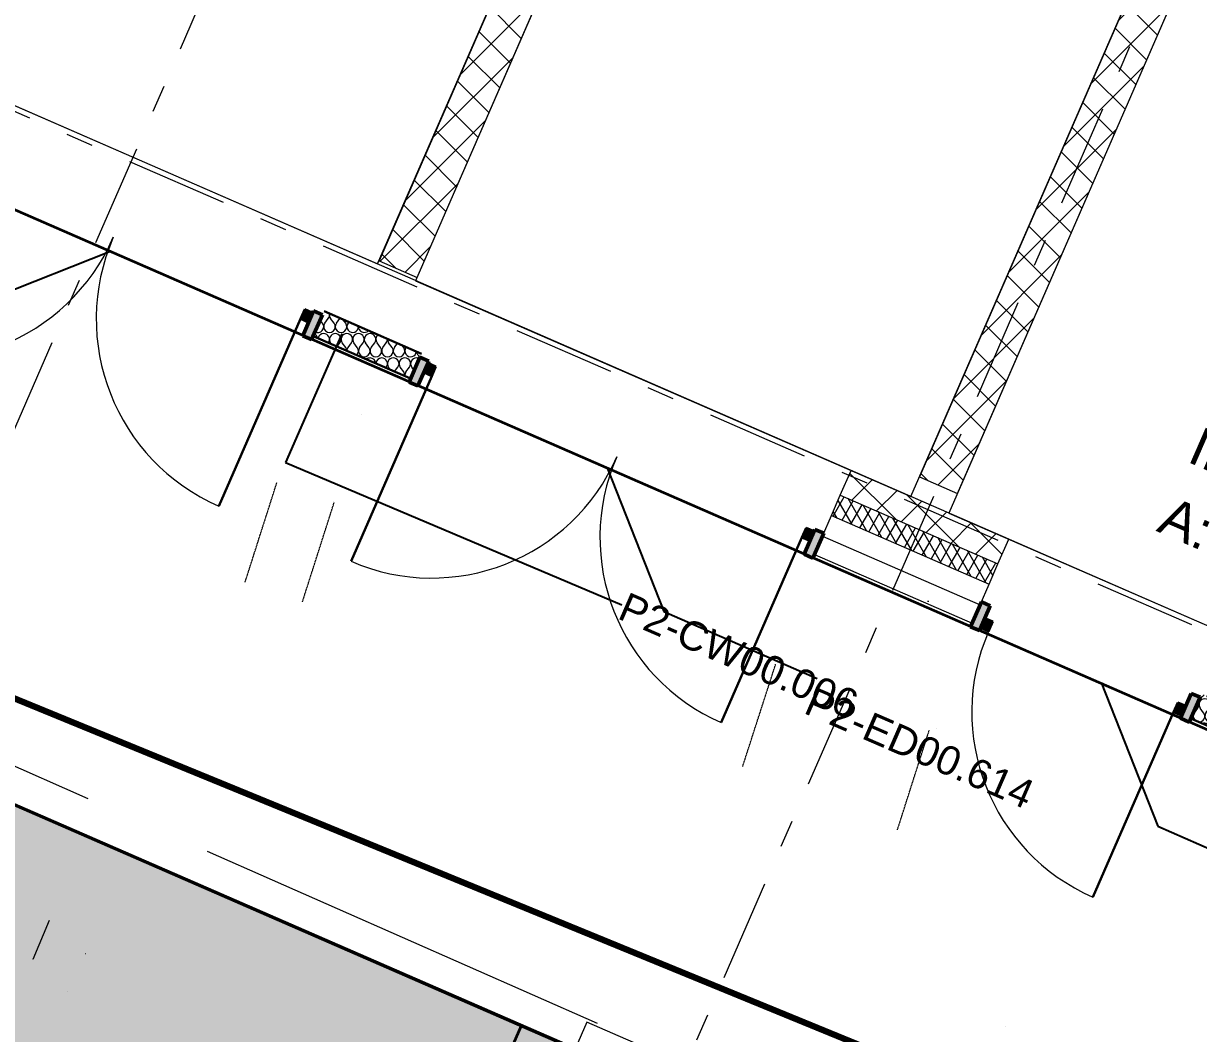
# Model space of a CAD drawing. Header units: millimetres. Extents: x -99530 to 90294, y -97212 to 56397.
# Drawn here: x 23227 to 29307, y -14590 to -9363 of the extents above; entities that cross this region are included whole.
import ezdxf
from ezdxf.enums import TextEntityAlignment as Align

# ---------------------------------------------------------------- set-up
doc = ezdxf.new("R2010")
doc.units = ezdxf.units.MM
doc.header["$MEASUREMENT"] = 0
for name, pattern in [('2-0_5', [500, 250, -250]), ('DASHDOTX2', [4, 2, -1, 0, -1]), ('Double Dashed', [1093.611073, 529.166651, -211.666656, 141.111112, -211.666656])]:
    doc.linetypes.add(name, pattern=pattern)
for name, color, linetype in [('A-05-M_Gross_Int_Engineering', 7, 'Continuous'), ('A-05-M_Gross_Int_Plant', 7, 'Continuous'), ('A-15-MG_Structural_Grid', 7, 'Continuous'), ('A-20-M_Floor_Slab', 7, 'Continuous'), ('A-20-M_Hard_Landscape', 7, 'Continuous'), ('A-25-M_Curtain_Wall', 7, 'Continuous'), ('A-25-M_Wall_Ext_Existing_HUB', 7, 'Continuous'), ('A-25-M_Wall_Int', 7, 'Continuous'), ('ArchiCAD Doors', 7, 'Continuous'), ('New_A-20-M_Hard_Landscape', 7, 'Continuous')]:
    doc.layers.add(name, color=color, linetype=linetype)
for name, color, linetype, lineweight, true_color in [('A-05-M_Gross_Int_Engineering_Pen_No__74', 7, 'Continuous', 20, 0x606060), ('A-05-M_Gross_Int_Plant_Pen_No__74', 7, 'Continuous', 20, 0x606060), ('A-15-MG_Structural_Grid_Pen_No__163', 7, 'Continuous', 0, 0x750077), ('A-20-M_Hard_Landscape-Phase 1_Pen_No__248', 7, 'Continuous', 158, 0xe8dc01), ('A-20-M_Hard_Landscape_Pen_No__53', 7, 'Continuous', 35, 0x444444), ('A-25-M_Curtain_Wall_Pen_No__144', 7, 'Continuous', 0, 0xc8c8c8), ('A-25-M_Curtain_Wall_Pen_No__27', 7, 'Continuous', 50, 0x2a2a2a), ('A-25-M_Curtain_Wall_Pen_No__43', 7, 'Continuous', 30, 0x444444), ('A-25-M_Curtain_Wall_Pen_No__46', 7, 'Continuous', 35, 0x444444), ('A-25-M_Wall_Ext_Existing_HUB_Pen_No__107', 7, 'Continuous', 15, 0xa6a6a6), ('A-25-M_Wall_Int_Pen_No__107', 7, 'Continuous', 15, 0xa6a6a6), ('A-95-P_Drawing_Pen_No__46', 7, 'Continuous', 35, 0x444444), ('ArchiCAD Doors_Pen_No__103', 7, 'Continuous', 15, 0xa6a6a6), ('ArchiCAD Doors_Pen_No__23', 7, 'Continuous', 30, 0x2a2a2a), ('ArchiCAD Doors_Pen_No__43', 7, 'Continuous', 30, 0x444444), ('ArchiCAD Doors_Pen_No__63', 7, 'Continuous', 20, 0x606060), ('New_A-20-M_Hard_Landscape-Phase 2_Pen_No__102', 7, 'Continuous', 15, 0xcccccc), ('New_A-20-M_Hard_Landscape-Phase 2_Pen_No__148', 7, 'Continuous', 0, 0x444444), ('New_A-20-M_Hard_Landscape_Pen_No__53', 7, 'Continuous', 35, 0x444444)]:
    doc.layers.add(name, color=color, linetype=linetype, lineweight=lineweight, true_color=true_color)
for name, color, linetype, lineweight in [('A-20-M_Floor_Slab_Pen_No__89', 8, 'Continuous', 20), ('A-20-M_Hard_Landscape_Pen_No__193', 7, 'Continuous', 18), ('A-25-M_Curtain_Wall_Pen_No__85', 8, 'Continuous', 20), ('A-25-M_Curtain_Wall_Pen_No__87', 8, 'Continuous', 20), ('A-25-M_Wall_Ext_Existing_HUB_Pen_No__1', 7, 'Continuous', 13), ('A-25-M_Wall_Int_Pen_No__1', 7, 'Continuous', 13), ('A-95-P_Drawing_Pen_No__85', 8, 'Continuous', 20), ('ArchiCAD Doors_Pen_No__1', 7, 'Continuous', 13), ('ArchiCAD Doors_Pen_No__3', 7, 'Continuous', 18), ('ArchiCAD Zone Stamps_Pen_No__9', 7, 'Continuous', 13), ('G-10-P_Topo_Building_Pen_No__194', 7, 'Continuous', 25), ('G-10-P_Topo_Fence_Pen_No__2', 8, 'Continuous', 15), ('New_A-20-M_Hard_Landscape-Phase 2_Pen_No__1', 7, 'Continuous', 13)]:
    doc.layers.add(name, color=color, linetype=linetype, lineweight=lineweight)
doc.styles.add('GENERATED_STYLE_1', font='')
doc.styles.add('GENERATED_STYLE_3', font='')
doc.styles.add('GENERATED_STYLE_4', font='')
doc.styles.get('GENERATED_STYLE_1').set_extended_font_data('Arial', bold=True)
doc.styles.get('GENERATED_STYLE_3').set_extended_font_data('Arial')
doc.styles.get('GENERATED_STYLE_4').set_extended_font_data('Swis721 BT')
doc.linetypes.add('GAS_UNDERGROUND', pattern='A,0,[3,EC-MA-00-GF-DR-A-00362 Phase 2 Central Wing Ground Floor GA-S2-P161.Shx,S=1.746032,R=0,X=0,Y=0],-320,0', length=320)
doc.dimstyles.new('GENERATED_STYLE__7', dxfattribs={"dimtxt": 0.18, "dimasz": 273.6, "dimexe": 0.18, "dimexo": 0.0625, "dimgap": 0.09, "dimtad": 0, "dimtih": 1, "dimtoh": 1, "dimdec": 4, "dimzin": 0, "dimdsep": 46, "dimcen": 0.09, "dimadec": 0, "dimazin": 0, "dimtfac": 1, "dimtdec": 4, "dimtmove": 0, "dimatfit": 3, "dimldrblk": 'ARROWHEAD_5', "dimfxl": 1, "dimtolj": 1, "dimtzin": 0, "dimarcsym": 0})
pattern_1 = [(45, (0, 0), (-91.9239, 91.9239), []), (135, (0, 0), (91.9239, 91.9239), [])]

# ---------------------------------------------------------------- blocks, each defined once
blk = doc.blocks.new('Engine Test Cell 1_INB 0204_65_1', base_point=(23300.9, -7358.8))
at = {"layer": 'A-05-M_Gross_Int_Engineering_Pen_No__74', "linetype": 'Continuous'}
for p, q in [((25059.3, -10607.4), (27646.5, -4674.2)), ((19727.4, -8282.2), (25059.3, -10607.4))]:
    blk.add_line(p, q, dxfattribs=at)
at = {"layer": 'ArchiCAD Zone Stamps_Pen_No__9'}
for tag, height, style, p in [('ROOM_NAME', 250, 'GENERATED_STYLE_1', (22418.4, -5777.5)), ('zoneNameLine2', 250, 'GENERATED_STYLE_1', (22230, -6209.7)), ('ROOM_NUMBER', 200, 'GENERATED_STYLE_3', (22041.6, -6630.4)), ('measuredAreaCode', 200, 'GENERATED_STYLE_3', (21884.5, -6990.5)), ('DUMMY_649', 200, 'GENERATED_STYLE_3', (22191.9, -7124.5)), ('DUMMY_650', 200, 'GENERATED_STYLE_3', (22681.3, -7337.9)), ('DUMMY_651', 133.3, 'GENERATED_STYLE_3', (22960.6, -7444.4))]:
    blk.add_attdef(tag, text='', height=height, rotation=336.44041, dxfattribs=dict(at, style=style)).set_placement(p, align=Align.TOP_LEFT)
blk = doc.blocks.new('Store_INB 0274_68_1', base_point=(29963.5, -11904.1))
at = {"layer": 'A-05-M_Gross_Int_Plant_Pen_No__74', "linetype": 'Continuous'}
for p, q in [((29223.6, -9127.1), (28016, -11896.5)), ((32035.4, -10353.2), (29223.6, -9127.1)), ((30827.8, -13122.6), (32035.4, -10353.2)), ((28016, -11896.5), (30827.8, -13122.6))]:
    blk.add_line(p, q, dxfattribs=at)
at = {"layer": 'ArchiCAD Zone Stamps_Pen_No__9'}
for tag, height, style, p in [('ROOM_NAME', 250, 'GENERATED_STYLE_1', (29697.9, -10591.8)), ('zoneNameLine2', 250, 'GENERATED_STYLE_1', (29509.5, -11024)), ('ROOM_NUMBER', 200, 'GENERATED_STYLE_3', (29321.1, -11444.7)), ('measuredAreaCode', 200, 'GENERATED_STYLE_3', (29164.1, -11804.8)), ('DUMMY_649', 200, 'GENERATED_STYLE_3', (29471.5, -11938.8)), ('DUMMY_650', 200, 'GENERATED_STYLE_3', (29821, -12091.2)), ('DUMMY_651', 133.3, 'GENERATED_STYLE_3', (30100.3, -12197.8))]:
    blk.add_attdef(tag, text='', height=height, rotation=336.44041, dxfattribs=dict(at, style=style)).set_placement(p, align=Align.TOP_LEFT)
blk = doc.blocks.new('Test Cell 2_INB 0205_69_1', base_point=(31302.6, -8906.6))
at = {"layer": 'A-05-M_Gross_Int_Engineering_Pen_No__74', "linetype": 'Continuous'}
for p, q in [((27843.6, -4760.1), (25255.6, -10695.7)), ((27819.2, -11810.7), (29112.7, -8844.1)), ((25255.6, -10695.7), (27819.2, -11810.7))]:
    blk.add_line(p, q, dxfattribs=at)
at = {"layer": 'ArchiCAD Zone Stamps_Pen_No__9'}
for tag, height, style, p in [('ROOM_NAME', 250, 'GENERATED_STYLE_1', (30987.6, -7572.7)), ('zoneNameLine2', 250, 'GENERATED_STYLE_1', (30799.2, -8004.9)), ('ROOM_NUMBER', 200, 'GENERATED_STYLE_3', (30610.7, -8425.6)), ('measuredAreaCode', 200, 'GENERATED_STYLE_3', (30453.7, -8785.7)), ('DUMMY_649', 200, 'GENERATED_STYLE_3', (30761.1, -8919.7)), ('DUMMY_650', 200, 'GENERATED_STYLE_3', (31250.5, -9133.1)), ('DUMMY_651', 133.3, 'GENERATED_STYLE_3', (31529.7, -9239.6))]:
    blk.add_attdef(tag, text='', height=height, rotation=336.44041, dxfattribs=dict(at, style=style)).set_placement(p, align=Align.TOP_LEFT)
blk = doc.blocks.new('Mesh_12_1', base_point=(19905.1, -11980.5))
at = {"layer": 'New_A-20-M_Hard_Landscape_Pen_No__53', "linetype": 'Continuous', "flags": 128}
blk.add_lwpolyline([(19905.1, -11980.5), (13970.8, -25589.7), (23260, -29640.2), (26681.1, -21794.5), (26565.1, -21743.9), (26627.3, -21601.2), (24094.3, -20496.7), (26545.2, -14875.9), (26546.7, -14872.4)], close=True, dxfattribs=at)
blk = doc.blocks.new('Mesh_21_1', base_point=(11992.7, -24727.1))
at = {"layer": 'New_A-20-M_Hard_Landscape_Pen_No__53', "linetype": 'Continuous', "flags": 128}
blk.add_lwpolyline([(11992.7, -24727.1), (11193.3, -26560.4), (22460.6, -31473.5), (23260, -29640.2), (13970.8, -25589.7), (19905.1, -11980.5), (28925.9, -15914), (28987.7, -15772.3), (40919.8, -20975.3), (41987.2, -18527.4), (19056.2, -8528.3)], close=True, dxfattribs=at)
blk = doc.blocks.new('Mesh_22_1', base_point=(20510.2, -12244.3))
at = {"layer": 'A-20-M_Hard_Landscape_Pen_No__53', "linetype": 'Continuous', "flags": 128}
blk.add_lwpolyline([(20510.2, -12244.3), (25801.2, -14551.5), (23318.1, -20246.2), (18027, -17939)], close=True, dxfattribs=at)
blk = doc.blocks.new('Slab_36_1', base_point=(376.7, -362.2))
at = {"layer": 'A-20-M_Floor_Slab_Pen_No__89', "linetype": 'Continuous', "flags": 128}
blk.add_lwpolyline([(376.7, -362.2), (7790.9, 6537.3), (7705.8, 6629.2), (10938.2, 9637.2), (15227.2, 7766.9), (19349.1, 17219.8), (53673.3, 2252.7), (53966.7, 2124.8), (49754.8, -7534.4), (49461.5, -7406.5), (44390.1, -19036.6), (3614.3, -1256.3), (3424.6, -1691.3)], close=True, dxfattribs=at)
blk = doc.blocks.new('Slab_95_1', base_point=(28987.6, -15772.5))
at = {"layer": 'A-20-M_Floor_Slab_Pen_No__89', "linetype": 'Continuous', "flags": 128}
blk.add_lwpolyline([(28987.6, -15772.5), (26141.7, -14531.6), (23553.6, -20466.9), (26399.5, -21707.8)], close=True, dxfattribs=at)
blk = doc.blocks.new('*X443')
at = {"layer": 'A-25-M_Curtain_Wall_Pen_No__87', "linetype": 'Continuous'}
for p, q in [((29286, -12930), (29304, -12906)), ((29334, -12930), (29316, -12906)), ((29346, -12930), (29364, -12906)), ((29394, -12930), (29376, -12906)), ((29406, -12930), (29424, -12906)), ((29454, -12930), (29436, -12906)), ((29466, -12930), (29484, -12906)), ((29514, -12930), (29497.1, -12907.4)), ((29526, -12930), (29531.6, -12922.5)), ((29437.7, -13034.2), (29436, -13032)), ((29471.3, -13048.9), (29484, -13032)), ((29514, -13056), (29496, -13032)), ((29526, -13056), (29544, -13032)), ((29574, -13056), (29556, -13032)), ((29586, -13056), (29604, -13032)), ((29634, -13056), (29616, -13032)), ((29646, -13056), (29664, -13032)), ((29694, -13056), (29676, -13032)), ((29706, -13056), (29724, -13032)), ((29754, -13056), (29736, -13032)), ((29766, -13056), (29783.7, -13032.4)), ((29814, -13056), (29802.4, -13040.6)), ((29826, -13056), (29828.9, -13052.1)), ((29723.4, -13158.8), (29724, -13158)), ((29743.1, -13167.4), (29736, -13158)), ((29768.6, -13178.5), (29784, -13158)), ((29814, -13182), (29796, -13158)), ((29826, -13182), (29844, -13158)), ((29874, -13182), (29856, -13158)), ((29886, -13182), (29904, -13158)), ((29934, -13182), (29916, -13158)), ((29946, -13182), (29964, -13158)), ((29994, -13182), (29976, -13158)), ((30006, -13182), (30024, -13158)), ((30054, -13182), (30036, -13158)), ((30066, -13182), (30081, -13162)), ((30114, -13182), (30107.8, -13173.7)), ((30126, -13182), (30126.2, -13181.7)), ((30020.7, -13288.5), (30024, -13284)), ((30048.4, -13300.6), (30036, -13284)), ((30066, -13308), (30084, -13284)), ((30114, -13308), (30096, -13284)), ((30126, -13308), (30144, -13284)), ((30174, -13308), (30156, -13284)), ((30186, -13308), (30204, -13284)), ((30234, -13308), (30216, -13284)), ((30246, -13308), (30264, -13284)), ((30294, -13308), (30276, -13284)), ((30306, -13308), (30324, -13284)), ((30354, -13308), (30336, -13284)), ((30366, -13308), (30378.3, -13291.7)), ((30414, -13308), (30413.1, -13306.9)), ((30317.9, -13418.1), (30324, -13410)), ((30353.8, -13433.7), (30336, -13410)), ((30366, -13434), (30384, -13410)), ((30414, -13434), (30396, -13410)), ((30426, -13434), (30444, -13410)), ((30474, -13434), (30456, -13410)), ((30486, -13434), (30504, -13410)), ((30534, -13434), (30516, -13410)), ((30546, -13434), (30564, -13410)), ((30594, -13434), (30576, -13410)), ((30606, -13434), (30624, -13410)), ((30654, -13434), (30636, -13410)), ((30666, -13434), (30675.5, -13421.3)), ((30615.2, -13547.7), (30624, -13536)), ((30654, -13560), (30636, -13536)), ((30666, -13560), (30684, -13536)), ((30714, -13560), (30696, -13536)), ((30726, -13560), (30744, -13536)), ((30774, -13560), (30756, -13536)), ((30786, -13560), (30804, -13536)), ((30834, -13560), (30816, -13536)), ((30846, -13560), (30864, -13536)), ((30894, -13560), (30876, -13536))]:
    blk.add_line(p, q, dxfattribs=at)
for centre, start, end in [((29280, -12888), 323.1301, 30.33319), ((29340, -12888), 90, 216.8699), ((29310, -12822), 279.94467, 329.70495), ((29340, -12888), 323.1301, 90), ((29370, -12822), 222.88739, 269.99344), ((29400, -12888), 111.99531, 216.8699), ((29400, -12888), 323.1301, 20.88552), ((29460, -12888), 162.13234, 216.8699), ((29250, -12948), 328.7027, 21.48649), ((29310, -12948), 143.1301, 225.5146), ((29310, -12948), 267.36623, 36.8699), ((29370, -12948), 143.1301, 36.8699), ((29430, -12948), 143.1301, 36.8699), ((29490, -12948), 143.1301, 36.8699), ((29460, -12888), 323.1301, 330.74848), ((29550, -12948), 143.1301, 8.78449), ((29610, -12948), 171.77187, 321.10895), ((29340, -13014), 90, 113.37189), ((29340, -13014), 19.50894, 90), ((29400, -13014), 90, 163.13244), ((29400, -13014), 329.74838, 90), ((29460, -13014), 90, 216.8699), ((29460, -13014), 323.1301, 90), ((29520, -13014), 90, 216.8699), ((29520, -13014), 323.1301, 90), ((29580, -13014), 90, 216.8699), ((29580, -13014), 323.1301, 90), ((29640, -13014), 90, 216.8699), ((29640, -13014), 323.1301, 90), ((29700, -13014), 122.85989, 216.8699), ((29700, -13014), 323.1301, 10.02094), ((29760, -13014), 170.69889, 216.8699), ((29490, -13074), 7.61513, 36.8699), ((29550, -13074), 143.1301, 172.80543), ((29550, -13074), 320.0754, 36.8699), ((29610, -13074), 143.1301, 36.8699), ((29670, -13074), 143.1301, 36.8699), ((29730, -13074), 143.1301, 36.8699), ((29790, -13074), 143.1301, 36.8699), ((29850, -13074), 143.1301, 359.2634), ((29640, -13140), 90, 124.04526), ((29640, -13140), 8.83557, 90), ((29700, -13140), 90, 171.72715), ((29700, -13140), 323.1301, 90), ((29760, -13140), 90, 216.8699), ((29760, -13140), 323.1301, 90), ((29820, -13140), 90, 216.8699), ((29820, -13140), 323.1301, 90), ((29880, -13140), 90, 216.8699), ((29910, -13074), 180.74075, 312.14007), ((29880, -13140), 323.1301, 90), ((29940, -13140), 90, 216.8699), ((29940, -13140), 323.1301, 90), ((30000, -13140), 132.48715, 216.8699), ((29790, -13200), 358.18887, 36.8699), ((29850, -13200), 143.1301, 181.83646), ((29850, -13200), 311.04437, 36.8699), ((29910, -13200), 143.1301, 36.8699), ((29970, -13200), 143.1301, 36.8699), ((30030, -13200), 143.1301, 36.8699), ((30000, -13140), 323.1301, 0.39368), ((30060, -13140), 179.6075, 216.8699), ((30090, -13200), 143.1301, 36.8699), ((30150, -13200), 143.1301, 350.3723), ((29940, -13266), 90, 133.57062), ((29940, -13266), 359.31021, 90), ((30000, -13266), 90, 180.69343), ((30000, -13266), 323.1301, 90), ((30060, -13266), 90, 216.8699), ((30060, -13266), 323.1301, 90), ((30120, -13266), 90, 216.8699), ((30120, -13266), 323.1301, 90), ((30180, -13266), 90, 216.8699), ((30180, -13266), 323.1301, 90), ((30210, -13200), 190.402, 302.47883), ((30240, -13266), 90, 216.8699), ((30240, -13266), 323.1301, 90), ((30300, -13266), 141.43715, 216.8699), ((30090, -13326), 143.1301, 143.53071), ((30090, -13326), 349.35012, 36.8699), ((30150, -13326), 143.1301, 191.6094), ((30150, -13326), 301.27143, 36.8699), ((30210, -13326), 143.1301, 36.8699), ((30270, -13326), 143.1301, 36.8699), ((30330, -13326), 143.1301, 36.8699), ((30300, -13266), 323.1301, 351.44368), ((30360, -13266), 189.16021, 216.8699), ((30390, -13326), 143.1301, 36.8699), ((30450, -13326), 151.06673, 341.8141), ((30240, -13392), 90, 142.46408), ((30240, -13392), 350.41675, 90), ((30300, -13392), 90, 190.35), ((30300, -13392), 323.1301, 90), ((30360, -13392), 90, 216.8699), ((30360, -13392), 323.1301, 90), ((30420, -13392), 90, 216.8699), ((30420, -13392), 323.1301, 90), ((30480, -13392), 90, 216.8699), ((30480, -13392), 323.1301, 90), ((30510, -13326), 201.33091, 291.54992), ((30540, -13392), 90.77396, 216.8699), ((30540, -13392), 323.1301, 42.10686), ((30600, -13392), 150.0238, 216.8699), ((30390, -13452), 143.1301, 152.0646), ((30390, -13452), 340.81623, 36.8699), ((30450, -13452), 143.1301, 202.75202), ((30450, -13452), 290.12881, 36.8699), ((30510, -13452), 143.1301, 36.8699), ((30570, -13452), 143.1301, 36.8699), ((30630, -13452), 143.1301, 36.8699), ((30600, -13392), 323.1301, 342.85702), ((30660, -13392), 199.88464, 216.8699), ((30690, -13452), 143.1301, 24.68024), ((30480, -13518), 90, 93.08453), ((30480, -13518), 39.79629, 90), ((30540, -13518), 90, 151.02339), ((30540, -13518), 341.85743, 90), ((30600, -13518), 90, 201.27005), ((30600, -13518), 323.1301, 90), ((30660, -13518), 90, 216.8699), ((30660, -13518), 323.1301, 90), ((30720, -13518), 90, 216.8699), ((30750, -13452), 159.50525, 333.37557), ((30720, -13518), 323.1301, 90), ((30780, -13518), 90, 216.8699), ((30780, -13518), 323.1301, 90), ((30810, -13452), 214.96575, 277.91507), ((30840, -13518), 106.61831, 216.8699), ((30630, -13578), 23.20841, 36.8699), ((30690, -13578), 143.1301, 160.50144), ((30690, -13578), 332.37938, 36.8699), ((30750, -13578), 143.1301, 216.92511), ((30750, -13578), 275.95572, 36.8699), ((30810, -13578), 143.1301, 36.8699), ((30870, -13578), 143.1301, 300.92506), ((30840, -13518), 323.1301, 26.26252), ((30900, -13518), 158.46682, 216.8699), ((30870, -13578), 11.95577, 36.8699), ((30780, -13644), 90, 108.13577), ((30780, -13644), 24.74505, 90), ((30840, -13644), 90, 159.46205), ((30840, -13644), 8.09153, 90), ((30900, -13644), 145.56224, 167.31859)]:
    blk.add_arc(centre, 30, start, end, dxfattribs=at)
blk = doc.blocks.new('Curtain Wall_8_1')
at = {"layer": 'A-25-M_Curtain_Wall_Pen_No__144', "linetype": 'Continuous'}
for points in [[(28128.1, -12485), (28173.9, -12505), (28229.9, -12376.7), (28184.1, -12356.7)], [(29214, -12958.5), (29259.8, -12978.5), (29315.8, -12850.2), (29269.9, -12830.2)]]:
    blk.add_hatch(color=256, dxfattribs=at).paths.add_polyline_path(points)
at = {"layer": 'ArchiCAD Doors_Pen_No__103', "linetype": 'Continuous'}
for points in [[(28179.9, -12491.3), (28221.2, -12509.2), (28243.2, -12458.8), (28201.9, -12440.8)], [(29242, -12894.4), (29200.7, -12876.4), (29178.7, -12926.8), (29220, -12944.8)]]:
    blk.add_hatch(color=256, dxfattribs=at).paths.add_polyline_path(points)
at = {"layer": 'A-25-M_Curtain_Wall_Pen_No__27', "linetype": 'Continuous'}
for p, q in [((28184.1, -12356.7), (28128.1, -12485)), ((28173.9, -12505), (28229.9, -12376.7)), ((28229.9, -12376.7), (28184.1, -12356.7)), ((28128.1, -12485), (28173.9, -12505)), ((29269.9, -12830.2), (29214, -12958.5)), ((29315.8, -12850.2), (29269.9, -12830.2)), ((29259.8, -12978.5), (29315.8, -12850.2)), ((29214, -12958.5), (29259.8, -12978.5))]:
    blk.add_line(p, q, dxfattribs=at)
at = {"layer": 'A-25-M_Curtain_Wall_Pen_No__43', "linetype": 'Continuous'}
blk.add_line((29267.8, -12960.2), (30862.8, -13655.7), dxfattribs=at)
at = {"layer": 'ArchiCAD Doors_Pen_No__23', "linetype": 'Continuous'}
for p, q in [((28201.9, -12440.8), (28179.9, -12491.3)), ((28243.2, -12458.8), (28201.9, -12440.8)), ((28221.2, -12509.2), (28243.2, -12458.8)), ((28179.9, -12491.3), (28221.2, -12509.2)), ((29200.7, -12876.4), (29178.7, -12926.8)), ((29242, -12894.4), (29200.7, -12876.4)), ((29178.7, -12926.8), (28761.2, -13884.3)), ((29178.7, -12926.8), (29220, -12944.8)), ((29220, -12944.8), (29242, -12894.4))]:
    blk.add_line(p, q, dxfattribs=at)
at = {"layer": 'ArchiCAD Doors_Pen_No__3', "linetype": 'Continuous'}
blk.add_arc((29178.7, -12926.8), 1044.6, 156.44041, 246.44041, dxfattribs=at)
at = {"layer": 'A-25-M_Curtain_Wall', "linetype": 'Continuous', "lineweight": 0}
blk.add_blockref('*X443', (0, 0), dxfattribs=at)
blk = doc.blocks.new('*X445')
at = {"layer": 'A-25-M_Curtain_Wall_Pen_No__87', "linetype": 'Continuous'}
for p, q in [((24774, -10914), (24761.9, -10897.9)), ((24786, -10914), (24804, -10890)), ((24834, -10914), (24816, -10890)), ((24846, -10914), (24864, -10890)), ((24894, -10914), (24879.7, -10894.9)), ((24906, -10914), (24910.3, -10908.3)), ((24820.3, -11021.8), (24816, -11016)), ((24850, -11034.7), (24864, -11016)), ((24894, -11040), (24876, -11016)), ((24906, -11040), (24924, -11016)), ((24954, -11040), (24936, -11016)), ((24966, -11040), (24984, -11016)), ((25014, -11040), (24996, -11016)), ((25026, -11040), (25044, -11016)), ((25074, -11040), (25056, -11016)), ((25086, -11040), (25104, -11016)), ((25134, -11040), (25116, -11016)), ((25146, -11040), (25162.4, -11018.2)), ((25194, -11040), (25185.1, -11028.1)), ((25206, -11040), (25207.6, -11037.9)), ((25102, -11144.6), (25104, -11142)), ((25125.7, -11154.9), (25116, -11142)), ((25147.3, -11164.3), (25164, -11142)), ((25194, -11166), (25176, -11142)), ((25206, -11166), (25224, -11142)), ((25248.3, -11158.4), (25236, -11142))]:
    blk.add_line(p, q, dxfattribs=at)
for centre, start, end in [((24780, -10872), 323.1301, 15.34726), ((24840, -10872), 166.30668, 216.8699), ((24750, -10932), 241.21224, 36.8699), ((24810, -10932), 143.1301, 36.8699), ((24870, -10932), 143.1301, 36.8699), ((24840, -10872), 323.1301, 326.57415), ((24930, -10932), 143.1301, 4.01048), ((24990, -10932), 176.10858, 316.77225), ((24720, -10998), 14.08077, 69.52573), ((24780, -10998), 90, 167.31746), ((24780, -10998), 325.56336, 90), ((24840, -10998), 90, 216.8699), ((24840, -10998), 323.1301, 90), ((24900, -10998), 90, 216.8699), ((24900, -10998), 323.1301, 90), ((24960, -10998), 90, 216.8699), ((24960, -10998), 323.1301, 90), ((25020, -10998), 90, 216.8699), ((25020, -10998), 323.1301, 90), ((25080, -10998), 127.69367, 216.8699), ((25080, -10998), 323.1301, 5.18715), ((25140, -10998), 175.01061, 216.8699), ((24870, -11058), 2.89447, 36.8699), ((24930, -11058), 143.1301, 177.168), ((24930, -11058), 315.71283, 36.8699), ((24990, -11058), 143.1301, 36.8699), ((25050, -11058), 143.1301, 36.8699), ((25110, -11058), 143.1301, 36.8699), ((25170, -11058), 143.1301, 36.8699), ((25230, -11058), 143.1301, 354.84445), ((25290, -11058), 185.36705, 250.10137), ((25020, -11124), 90, 128.82167), ((25020, -11124), 4.05916, 90), ((25080, -11124), 90, 176.06278), ((25080, -11124), 323.1301, 90), ((25140, -11124), 90, 216.8699), ((25140, -11124), 323.1301, 90), ((25200, -11124), 90, 216.8699), ((25200, -11124), 323.1301, 90), ((25260, -11124), 90, 216.8699), ((25260, -11124), 60.63493, 90), ((25170, -11184), 353.79971, 36.8699), ((25230, -11184), 143.1301, 186.50939)]:
    blk.add_arc(centre, 30, start, end, dxfattribs=at)
blk = doc.blocks.new('Curtain Wall_9_1')
at = {"layer": 'A-25-M_Curtain_Wall_Pen_No__144', "linetype": 'Continuous'}
for points in [[(24672, -10978.9), (24717.8, -10998.9), (24773.8, -10870.6), (24728, -10850.6)], [(25222, -11218.7), (25267.8, -11238.7), (25323.8, -11110.4), (25278, -11090.4)], [(27266.1, -12110.1), (27312, -12130.1), (27367.9, -12001.7), (27322.1, -11981.7)]]:
    blk.add_hatch(color=256, dxfattribs=at).paths.add_polyline_path(points)
at = {"layer": 'ArchiCAD Doors_Pen_No__103', "linetype": 'Continuous'}
for points in [[(24724, -10859.7), (24682.7, -10841.8), (24660.7, -10892.2), (24702, -10910.2)], [(25297.8, -11170), (25339.1, -11188), (25361, -11137.5), (25319.8, -11119.6)], [(27318.1, -11990.9), (27276.8, -11972.9), (27254.9, -12023.3), (27296.1, -12041.3)]]:
    blk.add_hatch(color=256, dxfattribs=at).paths.add_polyline_path(points)
at = {"layer": 'A-25-M_Curtain_Wall_Pen_No__27', "linetype": 'Continuous'}
for p, q in [((24728, -10850.6), (24672, -10978.9)), ((24717.8, -10998.9), (24773.8, -10870.6)), ((24773.8, -10870.6), (24728, -10850.6)), ((24672, -10978.9), (24717.8, -10998.9)), ((25278, -11090.4), (25222, -11218.7)), ((25267.8, -11238.7), (25323.8, -11110.4)), ((25323.8, -11110.4), (25278, -11090.4)), ((25222, -11218.7), (25267.8, -11238.7)), ((27322.1, -11981.7), (27266.1, -12110.1)), ((27312, -12130.1), (27367.9, -12001.7)), ((27367.9, -12001.7), (27322.1, -11981.7)), ((27266.1, -12110.1), (27312, -12130.1))]:
    blk.add_line(p, q, dxfattribs=at)
at = {"layer": 'A-25-M_Curtain_Wall_Pen_No__43', "linetype": 'Continuous'}
for p, q in [((25286, -11072.1), (24781.8, -10852.2)), ((24725.8, -10980.6), (25230, -11200.4))]:
    blk.add_line(p, q, dxfattribs=at)
at = {"layer": 'ArchiCAD Doors_Pen_No__43', "linetype": 'Continuous'}
for p, q in [((24682.7, -10841.8), (24660.7, -10892.2)), ((24724, -10859.7), (24682.7, -10841.8)), ((24702, -10910.2), (24724, -10859.7)), ((24660.7, -10892.2), (24238.1, -11861.5)), ((24660.7, -10892.2), (24702, -10910.2)), ((25319.8, -11119.6), (25297.8, -11170)), ((25361, -11137.5), (25319.8, -11119.6)), ((25339.1, -11188), (24921.4, -12145.8)), ((25297.8, -11170), (25339.1, -11188)), ((25339.1, -11188), (25361, -11137.5)), ((27276.8, -11972.9), (27254.9, -12023.3)), ((27318.1, -11990.9), (27276.8, -11972.9)), ((27254.9, -12023.3), (26837.2, -12981.2)), ((27254.9, -12023.3), (27296.1, -12041.3)), ((27296.1, -12041.3), (27318.1, -11990.9))]:
    blk.add_line(p, q, dxfattribs=at)
at = {"layer": 'ArchiCAD Doors_Pen_No__63', "linetype": 'Continuous'}
for centre, radius, start, end in [((22722, -10046.8), 1057.5, 246.44041, 336.44041), ((24660.7, -10892.2), 1057.5, 156.44041, 246.44041), ((25339.1, -11188), 1045, 246.44041, 336.44041), ((27254.9, -12023.3), 1045, 156.44041, 246.44041)]:
    blk.add_arc(centre, radius, start, end, dxfattribs=at)
at = {"layer": 'A-25-M_Curtain_Wall', "linetype": 'Continuous', "lineweight": 0}
blk.add_blockref('*X445', (0, 0), dxfattribs=at)
blk = doc.blocks.new('Simple Door Opening')
at = {"layer": 'ArchiCAD Doors_Pen_No__1', "linetype": 'Continuous'}
for p, q in [((-4054.8, -140), (-4054.8, 0)), ((4054.8, -140), (4054.8, 0)), ((-4054.8, -255), (-4054.8, -140)), ((4054.8, -255), (4054.8, -140)), ((-4054.8, -372), (-4054.8, -255)), ((4054.8, -372), (4054.8, -255)), ((-4054.8, -474.5), (-4054.8, -372)), ((4054.8, -474.5), (4054.8, -372))]:
    blk.add_line(p, q, dxfattribs=at)
blk = doc.blocks.new('Wall_56_1', base_point=(44635.4, -19661.2))
at = {"layer": 'A-25-M_Wall_Ext_Existing_HUB_Pen_No__107', "linetype": 'Continuous'}
h = blk.add_hatch(dxfattribs=at)
h.set_pattern_fill('Concrete_Block_0001', color=256, style=0, pattern_type=2)
h.set_pattern_definition(pattern_1)
h.paths.add_polyline_path([(27453.7, -11804.2), (28269.5, -12160), (28325.5, -12031.6), (27509.6, -11675.9)])
h = blk.add_hatch(dxfattribs=at)
h.set_pattern_fill('Batt_Insulation_0001', color=256, style=0, pattern_type=2)
h.set_pattern_definition([(60, (0, 0), (-43.30127, 25), []), (120, (0, 0), (43.30127, 25), [])])
h.paths.add_polyline_path([(27407.7, -11909.6), (28223.5, -12265.4), (28269.5, -12160), (27453.7, -11804.2)])
h = blk.add_hatch(dxfattribs=at)
h.set_pattern_fill('613_01__ad_AR_SAND_0001', color=256, style=0, pattern_type=2)
h.set_pattern_definition([(103.994, (0, 0), (-1137.956, 451.32), [0, -965.2, 0, -1079.5, 0, -1031.875]), (73.994, (0, 0), (-1195.13, 1745.31), [0, -520.7, 0, -869.95, 0, -333.375]), (33.994, (-311.5, -716.2), (785.414, 1814.82), [0, -317.5, 0, -1143, 0, -1492.25]), (23.994, (-311.5, -716.2), (250.28, 1972.77), [0, -158.75, 0, -749.3, 0, -857.25])])
h.paths.add_polyline_path([(27320, -12110.8), (28135.8, -12466.6), (28176.8, -12372.6), (27361, -12016.9)])
at = {"layer": 'A-25-M_Wall_Ext_Existing_HUB_Pen_No__1', "linetype": 'Continuous'}
for p, q in [((27453.7, -11804.2), (28269.5, -12160)), ((27407.7, -11909.6), (28223.5, -12265.4)), ((27361, -12016.9), (28176.8, -12372.6))]:
    blk.add_line(p, q, dxfattribs=at)
at = {"layer": 'A-25-M_Wall_Ext_Existing_HUB_Pen_No__1', "linetype": 'Continuous', "flags": 128}
for points in [[(28325.5, -12031.6), (27509.6, -11675.9)], [(27320, -12110.8), (28135.8, -12466.6)]]:
    blk.add_lwpolyline(points, dxfattribs=at)
at = {"layer": 'ArchiCAD Doors', "color": 251, "linetype": 'Continuous', "lineweight": 20, "true_color": 0x606060, "xscale": -1, "zscale": 1000, "rotation": 336.4404141184945}
for p in [(23792.8, -10055.2), (32042.3, -13652.3)]:
    blk.add_blockref('Simple Door Opening', p, dxfattribs=at)
blk = doc.blocks.new('Wall_79_1', base_point=(27863.2, -11709.4))
at = {"layer": 'A-25-M_Wall_Int_Pen_No__107', "linetype": 'Continuous'}
h = blk.add_hatch(dxfattribs=at)
h.set_pattern_fill('Concrete_Block_0001', color=256, style=0, pattern_type=2)
h.set_pattern_definition(pattern_1)
h.paths.add_polyline_path([(28060.3, -11795.3), (29223.8, -9127.1), (29112.7, -8844.1), (27863.2, -11709.4)])
at = {"layer": 'A-25-M_Wall_Int_Pen_No__1', "linetype": 'Continuous', "flags": 128}
for points in [[(29112.7, -8844.1), (27863.2, -11709.4)], [(28060.3, -11795.3), (29223.8, -9127.1)], [(27863.2, -11709.4), (28060.3, -11795.3)]]:
    blk.add_lwpolyline(points, dxfattribs=at)
blk = doc.blocks.new('Wall_80_1', base_point=(29112.7, -8844.1))
at = {"layer": 'A-25-M_Wall_Int_Pen_No__107', "linetype": 'Continuous'}
h = blk.add_hatch(dxfattribs=at)
h.set_pattern_fill('Concrete_Block_0001', color=256, style=0, pattern_type=2)
h.set_pattern_definition(pattern_1)
h.paths.add_polyline_path([(29223.8, -9127.1), (32035.6, -10353.2), (32121.6, -10156.1), (29112.7, -8844.1)])
at = {"layer": 'A-25-M_Wall_Int_Pen_No__1', "linetype": 'Continuous', "flags": 128}
for points in [[(32121.6, -10156.1), (29112.7, -8844.1)], [(29223.8, -9127.1), (32035.6, -10353.2)]]:
    blk.add_lwpolyline(points, dxfattribs=at)
blk = doc.blocks.new('Wall_81_1', base_point=(25066.6, -10590.8))
at = {"layer": 'A-25-M_Wall_Int_Pen_No__107', "linetype": 'Continuous'}
h = blk.add_hatch(dxfattribs=at)
h.set_pattern_fill('Concrete_Block_0001', color=256, style=0, pattern_type=2)
h.set_pattern_definition(pattern_1)
h.paths.add_polyline_path([(25263.7, -10676.8), (27843.6, -4760.1), (27646.5, -4674.2), (25066.6, -10590.8)])
at = {"layer": 'A-25-M_Wall_Int_Pen_No__1', "linetype": 'Continuous', "flags": 128}
for points in [[(27646.5, -4674.2), (25066.6, -10590.8)], [(25263.7, -10676.8), (27843.6, -4760.1)], [(25066.6, -10590.8), (25263.7, -10676.8)]]:
    blk.add_lwpolyline(points, dxfattribs=at)
blk = doc.blocks.new('Standard grid marker')
at = {"layer": 'A-15-MG_Structural_Grid_Pen_No__163', "linetype": 'Double Dashed'}
blk.add_line((1000, 0), (29726, 0), dxfattribs=at)
at = {"layer": 'A-15-MG_Structural_Grid_Pen_No__163', "style": 'GENERATED_STYLE_4'}
for tag, p in [('AC_MarkerText_1_0', (-500, 41.2)), ('AC_MarkerText_1_1', (31226, 41.2))]:
    blk.add_attdef(tag, text='', height=350, rotation=90, dxfattribs=at).set_placement(p, align=Align.MIDDLE_CENTER)
blk = doc.blocks.new('Standard grid marker_3')
at = {"layer": 'A-15-MG_Structural_Grid_Pen_No__163', "linetype": 'Double Dashed'}
blk.add_line((1000, 0), (74254.8, 0), dxfattribs=at)
at = {"layer": 'A-15-MG_Structural_Grid_Pen_No__163', "style": 'GENERATED_STYLE_4'}
for tag, p in [('AC_MarkerText_1_0', (-500, 43.4)), ('AC_MarkerText_1_1', (75754.8, 43.4))]:
    blk.add_attdef(tag, text='', height=350, rotation=360, dxfattribs=at).set_placement(p, align=Align.MIDDLE_CENTER)
blk = doc.blocks.new('ARROWHEAD_5')
at = {"color": 0, "linetype": 'Continuous', "lineweight": 0}
blk.add_line((0, 0), (-1, 0), dxfattribs=at)
blk.add_solid([(-1, 0.2679), (0, 0), (-1, -0.2679), (-1, 0.2679)], dxfattribs=at)

msp = doc.modelspace()

# ---------------------------------------------------------------- hatches: boundary and pattern name
at = {"layer": 'New_A-20-M_Hard_Landscape-Phase 2_Pen_No__102', "linetype": 'Continuous', "lineweight": 0, "true_color": 0x999999}
msp.add_hatch(color=253, dxfattribs=at).paths.add_polyline_path([(19904.6, -11981.6), (13970.8, -25589.7), (25826.6, -30759.4), (29247.7, -22913.7), (26565.1, -21743.8), (26627.3, -21601.2), (24094.3, -20496.7), (26545.2, -14875.9)])

# ---------------------------------------------------------------- linework, layer by layer
at = {"layer": 'A-20-M_Hard_Landscape-Phase 1_Pen_No__248', "linetype": 'GAS_UNDERGROUND'}
msp.add_line((67412.1, -30987.9), (11628.9, -8122.9), dxfattribs=at)
at = {"layer": 'A-20-M_Hard_Landscape_Pen_No__193', "linetype": 'Continuous'}
for p, q in [((21543, -12484.8), (23560.1, -13374.7)), ((24177.6, -13647.1), (26195.3, -14537.3))]:
    msp.add_line(p, q, dxfattribs=at)
at = {"layer": 'G-10-P_Topo_Building_Pen_No__194', "linetype": 'Continuous'}
msp.add_line((28307.4, -14552.2), (28307.5, -14552.2), dxfattribs=at)
at = {"layer": 'G-10-P_Topo_Fence_Pen_No__2', "linetype": 'Continuous'}
for p, q in [((24978, -11388.7), (24978, -11388.7)), ((24537.8, -11739.1), (24537.9, -11739.1)), ((24832.8, -11839), (24832.8, -11839)), ((24373.6, -12253.7), (24373.7, -12253.7)), ((27119.1, -12678.8), (27119.1, -12678.8)), ((27950.9, -13014.4), (27951, -13014.4)), ((26948.6, -13207.7), (26948.7, -13207.7)), ((23358.5, -14005.8), (23274.4, -14206.9)), ((23358.5, -14005.8), (23358.5, -14005.8)), ((23316.5, -14106.3), (23316.5, -14106.3)), ((23274.4, -14206.9), (23274.5, -14206.9)), ((23546.5, -14175.7), (23546.6, -14175.7)), ((23451.8, -14373.5), (23451.8, -14373.5))]:
    msp.add_line(p, q, dxfattribs=at)
at = {"layer": 'G-10-P_Topo_Fence_Pen_No__2', "linetype": 'DASHDOTX2'}
for p, q in [((24373.6, -12253.7), (24537.8, -11739.1)), ((24670.1, -12356.5), (24834.3, -11841.8)), ((26948.6, -13207.7), (27119.1, -12678.8)), ((27749.5, -13535.5), (27913.8, -13020.9))]:
    msp.add_line(p, q, dxfattribs=at)
at = {"layer": 'New_A-20-M_Hard_Landscape-Phase 2_Pen_No__1', "linetype": 'Continuous', "flags": 128}
msp.add_lwpolyline([(19904.6, -11981.6), (13970.8, -25589.7), (25826.6, -30759.4), (29247.7, -22913.7), (26565.1, -21743.8), (26627.3, -21601.2), (24094.3, -20496.7), (26545.2, -14875.9)], close=True, dxfattribs=at)
at = {"layer": 'New_A-20-M_Hard_Landscape-Phase 2_Pen_No__148', "linetype": '2-0_5'}
for p, q in [((23155.7, -13397.9), (25801.2, -14551.5)), ((25801.2, -14551.5), (23318.1, -20246.2))]:
    msp.add_line(p, q, dxfattribs=at)

# ---------------------------------------------------------------- block references
at = {"layer": 'A-05-M_Gross_Int_Engineering', "linetype": 'Continuous'}
for name, p in [('Engine Test Cell 1_INB 0204_65_1', (23300.9, -7358.8)), ('Test Cell 2_INB 0205_69_1', (31302.6, -8906.6))]:
    msp.add_blockref(name, p, dxfattribs=at)
at = {"layer": 'A-05-M_Gross_Int_Plant', "linetype": 'Continuous'}
ref = msp.add_blockref('Store_INB 0274_68_1', (29963.5, -11904.1), dxfattribs=at)
ref.add_attrib('ROOM_NAME', 'Store', dxfattribs={"layer": 'ArchiCAD Zone Stamps_Pen_No__9', "color": 7, "height": 250, "rotation": 336.44041, "style": 'GENERATED_STYLE_1'}).set_placement((29697.9, -10591.8), align=Align.TOP_LEFT)
ref.add_attrib('ROOM_NUMBER', 'INB 0274', dxfattribs={"layer": 'ArchiCAD Zone Stamps_Pen_No__9', "color": 7, "height": 200, "rotation": 336.44041, "style": 'GENERATED_STYLE_3'}).set_placement((29321.1, -11444.7), align=Align.TOP_LEFT)
ref.add_attrib('zoneNameLine2', 'ID. GF284', dxfattribs={"layer": 'ArchiCAD Zone Stamps_Pen_No__9', "color": 7, "height": 250, "rotation": 336.44041, "style": 'GENERATED_STYLE_1'}).set_placement((29509.5, -11024), align=Align.TOP_LEFT)
ref.add_attrib('measuredAreaCode', 'A: ', dxfattribs={"layer": 'ArchiCAD Zone Stamps_Pen_No__9', "color": 7, "height": 200, "rotation": 336.44041, "style": 'GENERATED_STYLE_3'}).set_placement((29164.1, -11804.8), align=Align.TOP_LEFT)
ref.add_attrib('DUMMY_649', '9.3', dxfattribs={"layer": 'ArchiCAD Zone Stamps_Pen_No__9', "color": 7, "height": 200, "rotation": 336.44041, "style": 'GENERATED_STYLE_3'}).set_placement((29471.5, -11938.8), align=Align.TOP_LEFT)
ref.add_attrib('DUMMY_650', ' m', dxfattribs={"layer": 'ArchiCAD Zone Stamps_Pen_No__9', "color": 7, "height": 200, "rotation": 336.44041, "style": 'GENERATED_STYLE_3'}).set_placement((29821, -12091.2), align=Align.TOP_LEFT)
ref.add_attrib('DUMMY_651', '2', dxfattribs={"layer": 'ArchiCAD Zone Stamps_Pen_No__9', "color": 7, "height": 133.3, "rotation": 336.44041, "style": 'GENERATED_STYLE_3'}).set_placement((30100.3, -12197.8), align=Align.TOP_LEFT)
at = {"layer": 'A-15-MG_Structural_Grid', "color": 8, "linetype": 'Continuous', "lineweight": 15, "zscale": 1000}
for name, p, rotation in [('Standard grid marker', (34264.4, 13959.8), 246.440411583993), ('Standard grid marker', (38389.3, 12161.2), 246.440411583993), ('Standard grid marker_3', (-1201.2, 813.7), 336.440411583993)]:
    msp.add_blockref(name, p, dxfattribs=dict(at, rotation=rotation))
at = {"layer": 'A-20-M_Floor_Slab', "color": 8, "linetype": 'Continuous', "lineweight": 20}
for name, p in [('Slab_36_1', (376.7, -362.2)), ('Slab_95_1', (28987.6, -15772.5))]:
    msp.add_blockref(name, p, dxfattribs=at)
at = {"layer": 'A-20-M_Hard_Landscape', "color": 49, "lineweight": 35, "true_color": 0x444444}
msp.add_blockref('Mesh_22_1', (20510.2, -12244.3), dxfattribs=at)
at = {"layer": 'A-25-M_Curtain_Wall', "linetype": 'Continuous', "lineweight": 0}
for name in ['Curtain Wall_9_1', 'Curtain Wall_8_1']:
    msp.add_blockref(name, (0, 0), dxfattribs=at)
at = {"layer": 'A-25-M_Wall_Ext_Existing_HUB', "color": 250, "lineweight": 50, "true_color": 0x2a2a2a}
msp.add_blockref('Wall_56_1', (44635.4, -19661.2), dxfattribs=at)
at = {"layer": 'A-25-M_Wall_Int', "color": 250, "lineweight": 50, "true_color": 0x2a2a2a}
for name, p in [('Wall_81_1', (25066.6, -10590.8)), ('Wall_79_1', (27863.2, -11709.4)), ('Wall_80_1', (29112.7, -8844.1))]:
    msp.add_blockref(name, p, dxfattribs=at)
at = {"layer": 'New_A-20-M_Hard_Landscape', "color": 49, "lineweight": 35, "true_color": 0x444444}
for name, p in [('Mesh_21_1', (11992.7, -24727.1)), ('Mesh_12_1', (19905.1, -11980.5))]:
    msp.add_blockref(name, p, dxfattribs=at)

# ---------------------------------------------------------------- texts
at = {"layer": 'A-25-M_Curtain_Wall_Pen_No__46', "linetype": 'Continuous', "insert": (26323.6, -12372.3), "char_height": 150, "attachment_point": 4, "rotation": 336.49416, "style": 'GENERATED_STYLE_4'}
msp.add_mtext('\\A1;{\\fSwis721 BT|b0|i0|c0|p34;P2-CW00.006}', dxfattribs=at)
at = {"layer": 'A-95-P_Drawing_Pen_No__46', "linetype": 'Continuous', "insert": (27334.3, -12753.5), "char_height": 150, "attachment_point": 4, "rotation": 336.49416, "line_spacing_factor": 0.947048, "style": 'GENERATED_STYLE_4'}
msp.add_mtext('\\A1;{\\fSwis721 BT|b0|i0|c0|p34;\\P\\fSwis721 BT|b0|i0|c0|p34;P2-ED00.614}', dxfattribs=at)

# ---------------------------------------------------------------- leaders
at = {"layer": 'A-25-M_Curtain_Wall_Pen_No__85', "linetype": 'Continuous', "annotation_type": 0, "has_hookline": 1, "hookline_direction": 0, "text_width": 1535.7, "horizontal_direction": (0.917019, -0.398843, 0)}
msp.add_leader([(24873.8, -10968.7), (24583, -11635.6), (26323.5, -12372.3)], dimstyle='GENERATED_STYLE__7', dxfattribs=at)
at = {"layer": 'A-95-P_Drawing_Pen_No__85', "linetype": 'Continuous', "annotation_type": 0, "has_hookline": 1, "horizontal_direction": (0.917019, -0.398843, 0)}
for points, hookline_direction, text_width in [([(23677.1, -10543.8), (22932.7, -10836.9), (22145.2, -10476.3)], 1, 1500), ([(26247.7, -11661.9), (26540.9, -12406.2), (27334.2, -12753.5)], 0, 1507.1), ([(28803, -12773.3), (29096.2, -13517.6), (29889.5, -13864.9)], 0, 1500)]:
    msp.add_leader(points, dimstyle='GENERATED_STYLE__7', dxfattribs=dict(at, hookline_direction=hookline_direction, text_width=text_width))

doc.saveas('drawing.dxf')
